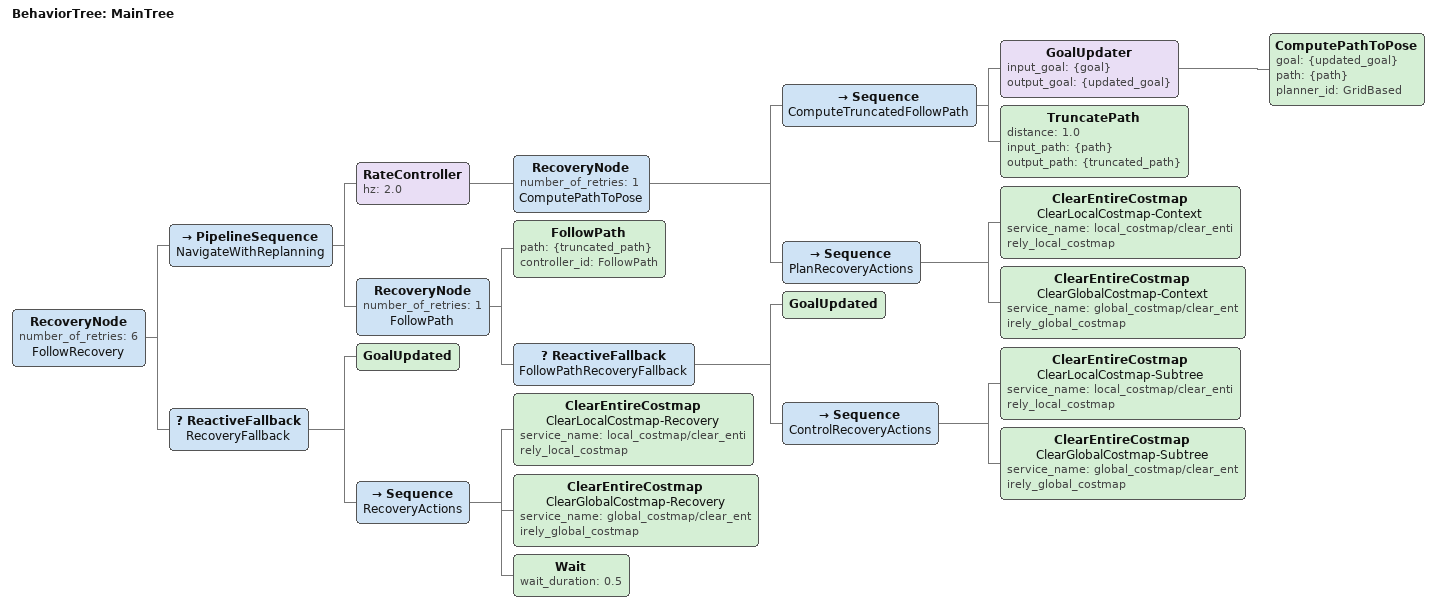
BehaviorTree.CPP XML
<root main_tree_to_execute="MainTree">
  <BehaviorTree ID="MainTree">
    <RecoveryNode number_of_retries="6" name="FollowRecovery">
      <PipelineSequence name="NavigateWithReplanning">
        <RateController hz="2.0">
          <RecoveryNode number_of_retries="1" name="ComputePathToPose">
            <Sequence name="ComputeTruncatedFollowPath">
              <GoalUpdater input_goal="{goal}" output_goal="{updated_goal}">
                <ComputePathToPose goal="{updated_goal}" path="{path}" planner_id="GridBased"/>
              </GoalUpdater>
              <TruncatePath distance="1.0" input_path="{path}" output_path="{truncated_path}"/>
            </Sequence>
            <Sequence name="PlanRecoveryActions">
              <ClearEntireCostmap
                name="ClearLocalCostmap-Context"
                service_name="local_costmap/clear_entirely_local_costmap"/>
              <ClearEntireCostmap
                name="ClearGlobalCostmap-Context"
                service_name="global_costmap/clear_entirely_global_costmap"/>
            </Sequence>
          </RecoveryNode>
        </RateController>

        <RecoveryNode number_of_retries="1" name="FollowPath">
          <FollowPath path="{truncated_path}" controller_id="FollowPath"/>
          <ReactiveFallback name="FollowPathRecoveryFallback">
            <GoalUpdated/>
            <Sequence name="ControlRecoveryActions">
              <ClearEntireCostmap
                name="ClearLocalCostmap-Subtree"
                service_name="local_costmap/clear_entirely_local_costmap"/>
              <ClearEntireCostmap
                name="ClearGlobalCostmap-Subtree"
                service_name="global_costmap/clear_entirely_global_costmap"/>
            </Sequence>
          </ReactiveFallback>
        </RecoveryNode>
      </PipelineSequence>

      <ReactiveFallback name="RecoveryFallback">
        <GoalUpdated/>
        <Sequence name="RecoveryActions">
          <ClearEntireCostmap
            name="ClearLocalCostmap-Recovery"
            service_name="local_costmap/clear_entirely_local_costmap"/>
          <ClearEntireCostmap
            name="ClearGlobalCostmap-Recovery"
            service_name="global_costmap/clear_entirely_global_costmap"/>
          <Wait wait_duration="0.5"/>
        </Sequence>
      </ReactiveFallback>
    </RecoveryNode>
  </BehaviorTree>
</root>
